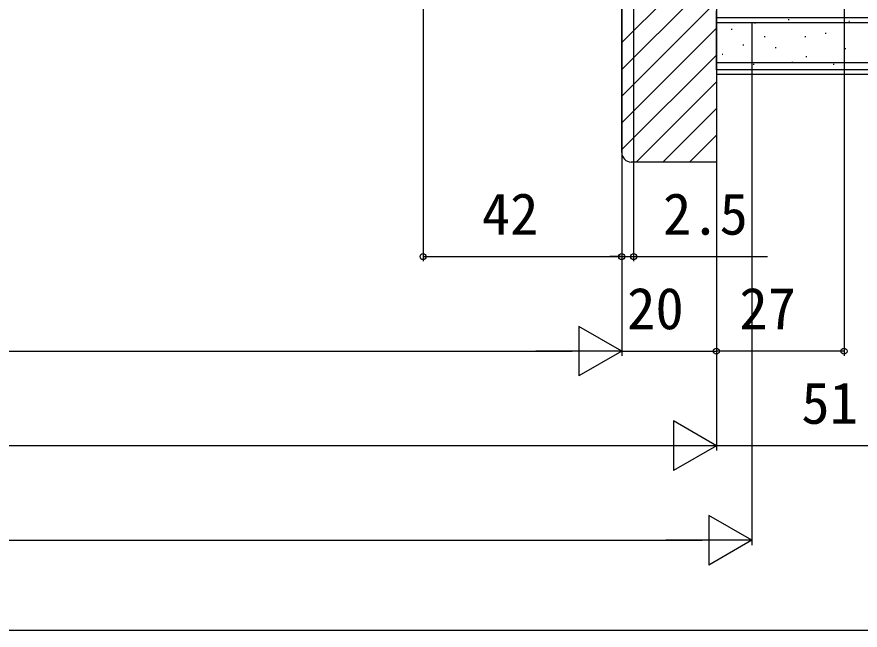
# Model space of a CAD drawing. Units: millimetres, scale not verified. Extents: x -525 to 525, y -783 to 778.
# Drawn here: x 127.1 to 305.4, y -782.7 to -653 of the extents above; entities that cross this region are included whole.
import ezdxf
from ezdxf.enums import TextEntityAlignment as Align

# ---------------------------------------------------------------- set-up
doc = ezdxf.new("R2010")
doc.units = ezdxf.units.MM
doc.header["$LTSCALE"] = 4
for name, color, linetype in [('0-7_YKK_D', 6, 'Continuous'), ('0-8_YKK_ZWAK', 7, 'Continuous'), ('0-9_YSS_K', 3, 'Continuous'), ('0-A_YSS_KE', 3, 'Continuous')]:
    doc.layers.add(name, color=color, linetype=linetype)
doc.styles.add('ＭＳ ゴシック', font='')
doc.styles.get('ＭＳ ゴシック').set_extended_font_data('MS Gothic')

msp = doc.modelspace()

# ---------------------------------------------------------------- linework, layer by layer
at = {"layer": '0-7_YKK_D'}
for p, q in [((302, -554.397), (302, -724.697)), ((213, -576.997), (213, -704.697)), ((275, -582.397), (275, -744.697)), ((275, -582.397), (275, -724.697)), ((275, -582.397), (275, -744.697)), ((255, -597.198), (255, -724.697)), ((255, -597.198), (255, -724.697)), ((257.5, -596.698), (257.5, -704.697)), ((282.5, -654.198), (282.5, -764.697)), ((213, -703.697), (255, -703.697)), ((255, -703.697), (252.45, -703.697)), ((255, -703.697), (257.5, -703.697)), ((257.5, -703.697), (285.827, -703.697)), ((255, -723.697), (245.907, -718.447)), ((245.907, -718.447), (245.907, -728.947)), ((-194.5, -723.697), (244.5, -723.697)), ((255, -723.697), (236.813, -723.697)), ((255, -723.697), (245.907, -728.947)), ((255, -723.697), (275, -723.697)), ((302, -723.697), (275, -723.697)), ((275, -743.697), (265.907, -738.447)), ((265.907, -738.447), (265.907, -748.947)), ((264.5, -743.697), (-214.5, -743.697)), ((275, -743.697), (256.813, -743.697)), ((275, -743.697), (265.907, -748.947)), ((326, -743.697), (275, -743.697)), ((282.5, -763.697), (273.407, -758.447)), ((273.407, -758.447), (273.407, -768.947)), ((-222, -763.697), (272, -763.697)), ((282.5, -763.697), (264.313, -763.697)), ((282.5, -763.697), (273.407, -768.947))]:
    msp.add_line(p, q, dxfattribs=at)
for centre in [(213, -703.697), (255, -703.697), (255, -703.697), (257.5, -703.697), (275, -723.697), (302, -723.697)]:
    msp.add_circle(centre, 0.637, dxfattribs=at)
at = {"layer": '0-8_YKK_ZWAK'}
msp.add_lwpolyline([(-525, -782.7), (525, -782.7), (525, 747.3)], dxfattribs=at)
at = {"layer": '0-9_YSS_K'}
for p, q in [((255, -658.442), (275, -638.442)), ((255, -664.099), (275, -644.099)), ((255, -669.756), (275, -649.756)), ((474.798, -653.198), (275, -653.198)), ((283.095, -654.264), (283.295, -654.264)), ((290.184, -653.528), (290.384, -653.528)), ((302.981, -653.918), (303.181, -653.918)), ((255, -675.413), (275, -655.413)), ((278.117, -655.61), (278.317, -655.61)), ((285.116, -657.146), (285.316, -657.146)), ((293.692, -657.146), (293.892, -657.146)), ((298.04, -656.413), (298.24, -656.413)), ((280.622, -658.885), (280.822, -658.885)), ((287.455, -659.485), (287.655, -659.485)), ((255, -681.069), (275, -661.069)), ((276.194, -660.898), (276.394, -660.898)), ((293.919, -661.357), (294.119, -661.357)), ((302.16, -659.709), (302.36, -659.709)), ((474.798, -662.698), (275, -662.698)), ((282.778, -662.993), (282.978, -662.993)), ((290.963, -662.603), (291.163, -662.603)), ((299.688, -663.006), (299.888, -663.006)), ((258.029, -683.697), (275, -666.726)), ((474.798, -665.198), (275, -665.198)), ((263.686, -683.697), (275, -672.383)), ((269.343, -683.697), (275, -678.04))]:
    msp.add_line(p, q, dxfattribs=at)
at = {"layer": '0-A_YSS_KE'}
for p, q in [((275, -581.697), (275, -683.697)), ((255, -681.697), (255, -595.697)), ((275, -664.198), (275, -651.698)), ((275, -654.198), (474.798, -654.198)), ((474.798, -664.198), (275, -664.198)), ((275, -683.697), (257, -683.697))]:
    msp.add_line(p, q, dxfattribs=at)
msp.add_arc((257, -681.697), 2, 180, 270, dxfattribs=at)

# ---------------------------------------------------------------- texts
at = {"layer": '0-7_YKK_D', "style": 'ＭＳ ゴシック'}
for s, p in [('42', (225.409, -701.697)), ('2.5', (263.714, -701.697)), ('20', (256.136, -721.697)), ('27', (279.875, -721.697)), ('51', (292.966, -741.697))]:
    msp.add_text(s, height=8.798, dxfattribs=at).set_placement(p, align=Align.BOTTOM_LEFT)

doc.saveas('drawing.dxf')
